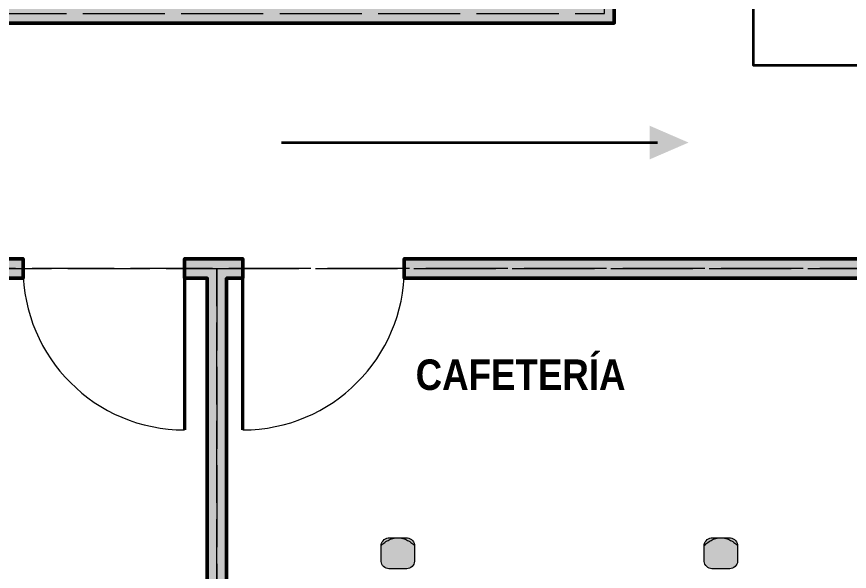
# Model space of a CAD drawing. Header units: metres. Extents: x 0 to 115, y 0 to 64.
# Drawn here: x 14.4 to 27.29, y 9.76 to 18.35 of the extents above; entities that cross this region are included whole.
import ezdxf

# ---------------------------------------------------------------- set-up
doc = ezdxf.new("R2010")
doc.units = ezdxf.units.M
doc.linetypes.add('DASHED', pattern=[1.524, 1.27, -0.254])
doc.layers.add('A-AREA', color=8, linetype='DASHED', lineweight=13, plot=False)
for name, color, linetype, lineweight in [('A-AREA-NOMBRE', 7, 'Continuous', 25), ('A-MOBILIARIO', 9, 'Continuous', 18), ('A-MOBILIARIO-RELLENO', 9, 'Continuous', 0), ('A-MURO', 7, 'Continuous', 50), ('A-PUERTA', 41, 'Continuous', 25)]:
    doc.layers.add(name, color=color, linetype=linetype, lineweight=lineweight)
for name, color, linetype, lineweight, true_color in [('A-MURO-RELLENO', 8, 'Continuous', 0, 0x8d949b), ('P-AGUA-POTABLE', 3, 'Continuous', 35, 0x3aa84f), ('P-PERSONAL', 94, 'Continuous', 35, 0x13692c)]:
    doc.layers.add(name, color=color, linetype=linetype, lineweight=lineweight, true_color=true_color)
doc.styles.add('PLANO_N', font='arialbd.ttf')

msp = doc.modelspace()

# ---------------------------------------------------------------- hatches: boundary and pattern name
at = {"layer": 'A-MOBILIARIO-RELLENO', "true_color": 0xeef0f2}
h = msp.add_hatch(color=7, dxfattribs=at)
h.dxf.hatch_style = 1
h.paths.add_polyline_path([(20.17, 10.28), (20.1899, 10.28), (20.2099, 10.28), (20.2298, 10.28), (20.2498, 10.28), (20.2697, 10.28), (20.2897, 10.28), (20.3096, 10.28), (20.3296, 10.28), (20.3495, 10.28), (20.3695, 10.28), (20.3894, 10.28), (20.4093, 10.28), (20.4293, 10.28), (20.4497, 10.2785), (20.4707, 10.2735), (20.4914, 10.2646), (20.5107, 10.2519), (20.5276, 10.2359), (20.5413, 10.2172), (20.5513, 10.1968), (20.5574, 10.1758), (20.5599, 10.1551), (20.56, 10.1351), (20.56, 10.1152), (20.56, 10.0952), (20.56, 10.0753), (20.56, 10.0553), (20.56, 10.0354), (20.56, 10.0154), (20.56, 9.9955), (20.56, 9.9755), (20.56, 9.9556), (20.56, 9.9356), (20.5592, 9.9154), (20.555, 9.8945), (20.5471, 9.8736), (20.5354, 9.8539), (20.5201, 9.8363), (20.502, 9.8217), (20.4819, 9.8108), (20.461, 9.8037), (20.4401, 9.8004), (20.42, 9.8), (20.4001, 9.8), (20.3801, 9.8), (20.3602, 9.8), (20.3402, 9.8), (20.3203, 9.8), (20.3004, 9.8), (20.2804, 9.8), (20.2605, 9.8), (20.2405, 9.8), (20.2206, 9.8), (20.2006, 9.8), (20.1807, 9.8), (20.1606, 9.8003), (20.1398, 9.8036), (20.1188, 9.8105), (20.0987, 9.8213), (20.0805, 9.8357), (20.0651, 9.8532), (20.0532, 9.8729), (20.0452, 9.8937), (20.0409, 9.9147), (20.04, 9.9349), (20.04, 9.9549), (20.04, 9.9748), (20.04, 9.9948), (20.04, 10.0147), (20.04, 10.0347), (20.04, 10.0546), (20.04, 10.0746), (20.04, 10.0945), (20.04, 10.1144), (20.04, 10.1344), (20.0401, 10.1544), (20.0424, 10.175), (20.0484, 10.196), (20.0583, 10.2165), (20.0718, 10.2352), (20.0887, 10.2514), (20.1079, 10.2642), (20.1285, 10.2732), (20.1495, 10.2784)])
h = msp.add_hatch(color=7, dxfattribs=at)
h.dxf.hatch_style = 1
h.paths.add_polyline_path([(25.17, 10.28), (25.1899, 10.28), (25.2099, 10.28), (25.2298, 10.28), (25.2498, 10.28), (25.2697, 10.28), (25.2897, 10.28), (25.3096, 10.28), (25.3296, 10.28), (25.3495, 10.28), (25.3695, 10.28), (25.3894, 10.28), (25.4093, 10.28), (25.4293, 10.28), (25.4497, 10.2785), (25.4707, 10.2735), (25.4914, 10.2646), (25.5107, 10.2519), (25.5276, 10.2359), (25.5413, 10.2172), (25.5513, 10.1968), (25.5574, 10.1758), (25.5599, 10.1551), (25.56, 10.1351), (25.56, 10.1152), (25.56, 10.0952), (25.56, 10.0753), (25.56, 10.0553), (25.56, 10.0354), (25.56, 10.0154), (25.56, 9.9955), (25.56, 9.9755), (25.56, 9.9556), (25.56, 9.9356), (25.5592, 9.9154), (25.555, 9.8945), (25.5471, 9.8736), (25.5354, 9.8539), (25.5201, 9.8363), (25.502, 9.8217), (25.4819, 9.8108), (25.461, 9.8037), (25.4401, 9.8004), (25.42, 9.8), (25.4001, 9.8), (25.3801, 9.8), (25.3602, 9.8), (25.3402, 9.8), (25.3203, 9.8), (25.3004, 9.8), (25.2804, 9.8), (25.2605, 9.8), (25.2405, 9.8), (25.2206, 9.8), (25.2006, 9.8), (25.1807, 9.8), (25.1606, 9.8003), (25.1398, 9.8036), (25.1188, 9.8105), (25.0987, 9.8213), (25.0805, 9.8357), (25.0651, 9.8532), (25.0532, 9.8729), (25.0452, 9.8937), (25.0409, 9.9147), (25.04, 9.9349), (25.04, 9.9549), (25.04, 9.9748), (25.04, 9.9948), (25.04, 10.0147), (25.04, 10.0347), (25.04, 10.0546), (25.04, 10.0746), (25.04, 10.0945), (25.04, 10.1144), (25.04, 10.1344), (25.0401, 10.1544), (25.0424, 10.175), (25.0484, 10.196), (25.0583, 10.2165), (25.0718, 10.2352), (25.0887, 10.2514), (25.1079, 10.2642), (25.1285, 10.2732), (25.1495, 10.2784)])
at = {"layer": 'A-MURO-RELLENO', "true_color": 0x8d949b}
h = msp.add_hatch(color=8, dxfattribs=at)
h.dxf.hatch_style = 1
h.paths.add_polyline_path([(14.1, 54.14), (14.1, 54.56), (2.79, 54.56), (2.79, 11.1), (3.21, 11.1), (3.21, 14.3), (14.5, 14.3), (14.5, 14.6), (14.05, 14.6), (14.05, 14.75), (13.75, 14.75), (13.75, 14.6), (3.21, 14.6), (3.21, 28.45), (23.35, 28.45), (23.35, 18.55), (13.75, 18.55), (13.75, 17.1), (14.05, 17.1), (14.05, 18.25), (23.65, 18.25), (23.65, 28.75), (3.21, 28.75), (3.21, 34.2), (4.2, 34.2), (4.2, 34.5), (3.21, 34.5), (3.21, 54.14), (11, 54.14), (11, 50.4), (11.3, 50.4), (11.3, 54.14)])
h = msp.add_hatch(color=8, dxfattribs=at)
h.dxf.hatch_style = 1
h.paths.add_polyline_path([(33.2, 2.99), (54.71, 2.99), (54.71, 14.19), (75.8, 14.19), (75.8, 14.61), (70.25, 14.61), (70.25, 14.75), (69.95, 14.75), (69.95, 14.61), (54.71, 14.61), (54.71, 14.66), (54.29, 14.66), (54.29, 14.6), (42.15, 14.6), (42.15, 14.9), (41.85, 14.9), (41.85, 14.6), (41.2, 14.6), (41.2, 14.3), (54.29, 14.3), (54.29, 3.41), (38.55, 3.41), (38.55, 14.3), (38.8, 14.3), (38.8, 14.6), (28.25, 14.6), (28.25, 16.6), (27.95, 16.6), (27.95, 14.6), (20.4, 14.6), (20.4, 14.3), (38.25, 14.3), (38.25, 3.41), (33.2, 3.41)])
h = msp.add_hatch(color=8, dxfattribs=at)
h.dxf.hatch_style = 1
h.paths.add_polyline_path([(21.6, 2.99), (21.6, 3.41), (17.65, 3.41), (17.65, 14.3), (17.9, 14.3), (17.9, 14.6), (17, 14.6), (17, 14.3), (17.35, 14.3), (17.35, 3.41), (13, 3.41), (13, 2.99)])

# ---------------------------------------------------------------- linework, layer by layer
at = {"layer": 'A-AREA'}
for points in [[(23.5, 28.6), (28.1, 28.6), (28.1, 14.45), (13.9, 14.45), (13.9, 18.4), (23.5, 18.4)], [(3, 14.45), (17.5, 14.45), (17.5, 3.2), (3, 3.2)], [(17.5, 14.45), (38.4, 14.45), (38.4, 3.2), (17.5, 3.2)]]:
    msp.add_lwpolyline(points, close=True, dxfattribs=at)
at = {"layer": 'A-MOBILIARIO'}
for points in [[(20.17, 10.28), (20.1899, 10.28), (20.2099, 10.28), (20.2298, 10.28), (20.2498, 10.28), (20.2697, 10.28), (20.2897, 10.28), (20.3096, 10.28), (20.3296, 10.28), (20.3495, 10.28), (20.3695, 10.28), (20.3894, 10.28), (20.4093, 10.28), (20.4293, 10.28), (20.4497, 10.2785), (20.4707, 10.2735), (20.4914, 10.2646), (20.5107, 10.2519), (20.5276, 10.2359), (20.5413, 10.2172), (20.5513, 10.1968), (20.5574, 10.1758), (20.5599, 10.1551), (20.56, 10.1351), (20.56, 10.1152), (20.56, 10.0952), (20.56, 10.0753), (20.56, 10.0553), (20.56, 10.0354), (20.56, 10.0154), (20.56, 9.9955), (20.56, 9.9755), (20.56, 9.9556), (20.56, 9.9356), (20.5592, 9.9154), (20.555, 9.8945), (20.5471, 9.8736), (20.5354, 9.8539), (20.5201, 9.8363), (20.502, 9.8217), (20.4819, 9.8108), (20.461, 9.8037), (20.4401, 9.8004), (20.42, 9.8), (20.4001, 9.8), (20.3801, 9.8), (20.3602, 9.8), (20.3402, 9.8), (20.3203, 9.8), (20.3004, 9.8), (20.2804, 9.8), (20.2605, 9.8), (20.2405, 9.8), (20.2206, 9.8), (20.2006, 9.8), (20.1807, 9.8), (20.1606, 9.8003), (20.1398, 9.8036), (20.1188, 9.8105), (20.0987, 9.8213), (20.0805, 9.8357), (20.0651, 9.8532), (20.0532, 9.8729), (20.0452, 9.8937), (20.0409, 9.9147), (20.04, 9.9349), (20.04, 9.9549), (20.04, 9.9748), (20.04, 9.9948), (20.04, 10.0147), (20.04, 10.0347), (20.04, 10.0546), (20.04, 10.0746), (20.04, 10.0945), (20.04, 10.1144), (20.04, 10.1344), (20.0401, 10.1544), (20.0424, 10.175), (20.0484, 10.196), (20.0583, 10.2165), (20.0718, 10.2352), (20.0887, 10.2514), (20.1079, 10.2642), (20.1285, 10.2732), (20.1495, 10.2784)], [(25.17, 10.28), (25.1899, 10.28), (25.2099, 10.28), (25.2298, 10.28), (25.2498, 10.28), (25.2697, 10.28), (25.2897, 10.28), (25.3096, 10.28), (25.3296, 10.28), (25.3495, 10.28), (25.3695, 10.28), (25.3894, 10.28), (25.4093, 10.28), (25.4293, 10.28), (25.4497, 10.2785), (25.4707, 10.2735), (25.4914, 10.2646), (25.5107, 10.2519), (25.5276, 10.2359), (25.5413, 10.2172), (25.5513, 10.1968), (25.5574, 10.1758), (25.5599, 10.1551), (25.56, 10.1351), (25.56, 10.1152), (25.56, 10.0952), (25.56, 10.0753), (25.56, 10.0553), (25.56, 10.0354), (25.56, 10.0154), (25.56, 9.9955), (25.56, 9.9755), (25.56, 9.9556), (25.56, 9.9356), (25.5592, 9.9154), (25.555, 9.8945), (25.5471, 9.8736), (25.5354, 9.8539), (25.5201, 9.8363), (25.502, 9.8217), (25.4819, 9.8108), (25.461, 9.8037), (25.4401, 9.8004), (25.42, 9.8), (25.4001, 9.8), (25.3801, 9.8), (25.3602, 9.8), (25.3402, 9.8), (25.3203, 9.8), (25.3004, 9.8), (25.2804, 9.8), (25.2605, 9.8), (25.2405, 9.8), (25.2206, 9.8), (25.2006, 9.8), (25.1807, 9.8), (25.1606, 9.8003), (25.1398, 9.8036), (25.1188, 9.8105), (25.0987, 9.8213), (25.0805, 9.8357), (25.0651, 9.8532), (25.0532, 9.8729), (25.0452, 9.8937), (25.0409, 9.9147), (25.04, 9.9349), (25.04, 9.9549), (25.04, 9.9748), (25.04, 9.9948), (25.04, 10.0147), (25.04, 10.0347), (25.04, 10.0546), (25.04, 10.0746), (25.04, 10.0945), (25.04, 10.1144), (25.04, 10.1344), (25.0401, 10.1544), (25.0424, 10.175), (25.0484, 10.196), (25.0583, 10.2165), (25.0718, 10.2352), (25.0887, 10.2514), (25.1079, 10.2642), (25.1285, 10.2732), (25.1495, 10.2784)]]:
    msp.add_lwpolyline(points, close=True, dxfattribs=at)
for points in [[(20.04, 10.16), (20.0546, 10.1731), (20.0695, 10.1857), (20.0848, 10.1978), (20.1006, 10.2094), (20.1167, 10.2204), (20.1333, 10.2307), (20.1504, 10.2403), (20.1679, 10.249), (20.1858, 10.2568), (20.2041, 10.2637), (20.2228, 10.2694), (20.2418, 10.274), (20.261, 10.2773), (20.2805, 10.2793), (20.3, 10.28), (20.3195, 10.2793), (20.339, 10.2773), (20.3582, 10.274), (20.3772, 10.2694), (20.3959, 10.2637), (20.4142, 10.2568), (20.4321, 10.249), (20.4496, 10.2403), (20.4667, 10.2307), (20.4833, 10.2204), (20.4994, 10.2094), (20.5152, 10.1978), (20.5305, 10.1857), (20.5454, 10.1731), (20.56, 10.16)], [(25.04, 10.16), (25.0546, 10.1731), (25.0695, 10.1857), (25.0848, 10.1978), (25.1006, 10.2094), (25.1167, 10.2204), (25.1333, 10.2307), (25.1504, 10.2403), (25.1679, 10.249), (25.1858, 10.2568), (25.2041, 10.2637), (25.2228, 10.2694), (25.2418, 10.274), (25.261, 10.2773), (25.2805, 10.2793), (25.3, 10.28), (25.3195, 10.2793), (25.339, 10.2773), (25.3582, 10.274), (25.3772, 10.2694), (25.3959, 10.2637), (25.4142, 10.2568), (25.4321, 10.249), (25.4496, 10.2403), (25.4667, 10.2307), (25.4833, 10.2204), (25.4994, 10.2094), (25.5152, 10.1978), (25.5305, 10.1857), (25.5454, 10.1731), (25.56, 10.16)]]:
    msp.add_lwpolyline(points, dxfattribs=at)
at = {"layer": 'A-MURO'}
for points in [[(2.79, 54.56), (2.79, 11.1), (3.21, 11.1), (3.21, 14.3), (14.5, 14.3), (14.5, 14.6), (14.05, 14.6), (14.05, 14.75), (13.75, 14.75), (13.75, 14.6), (3.21, 14.6), (3.21, 28.45), (23.35, 28.45), (23.35, 18.55), (13.75, 18.55), (13.75, 17.1), (14.05, 17.1), (14.05, 18.25), (23.65, 18.25), (23.65, 28.75), (3.21, 28.75), (3.21, 34.2)], [(54.29, 3.41), (38.55, 3.41), (38.55, 14.3), (38.8, 14.3), (38.8, 14.6), (28.25, 14.6), (28.25, 16.6), (27.95, 16.6), (27.95, 14.6), (20.4, 14.6), (20.4, 14.3), (38.25, 14.3), (38.25, 3.41), (33.2, 3.41), (33.2, 2.99), (54.71, 2.99)]]:
    msp.add_lwpolyline(points, dxfattribs=at)
msp.add_lwpolyline([(21.6, 2.99), (21.6, 3.41), (17.65, 3.41), (17.65, 14.3), (17.9, 14.3), (17.9, 14.6), (17, 14.6), (17, 14.3), (17.35, 14.3), (17.35, 3.41), (13, 3.41), (13, 2.99)], close=True, dxfattribs=at)
at = {"layer": 'A-PUERTA', "const_width": 0.05}
for points in [[(17, 14.45), (17, 11.95)], [(17.9, 14.45), (17.9, 11.95)]]:
    msp.add_lwpolyline(points, dxfattribs=at)
at = {"layer": 'A-PUERTA', "lineweight": 13}
for centre, start, end in [((17, 14.45), 180, 270), ((17.9, 14.45), 270, 0)]:
    msp.add_arc(centre, 2.5, start, end, dxfattribs=at)
at = {"layer": 'P-AGUA-POTABLE'}
msp.add_lwpolyline([(25.8, 31.1), (25.8, 17.6), (40.72, 17.6)], dxfattribs=at)
at = {"layer": 'P-PERSONAL'}
msp.add_lwpolyline([(18.5, 16.4), (24.32, 16.4)], dxfattribs=at)
msp.add_solid([(24.8, 16.4), (24.2, 16.14), (24.2, 16.66)], dxfattribs=at)

# ---------------------------------------------------------------- texts
at = {"layer": 'A-AREA-NOMBRE', "insert": (22.2, 13.0416), "char_height": 0.4726, "attachment_point": 2, "line_spacing_factor": 0.9, "style": 'PLANO_N'}
msp.add_mtext('\\W0.86;CAFETERÍA', dxfattribs=at)

doc.saveas('drawing.dxf')
